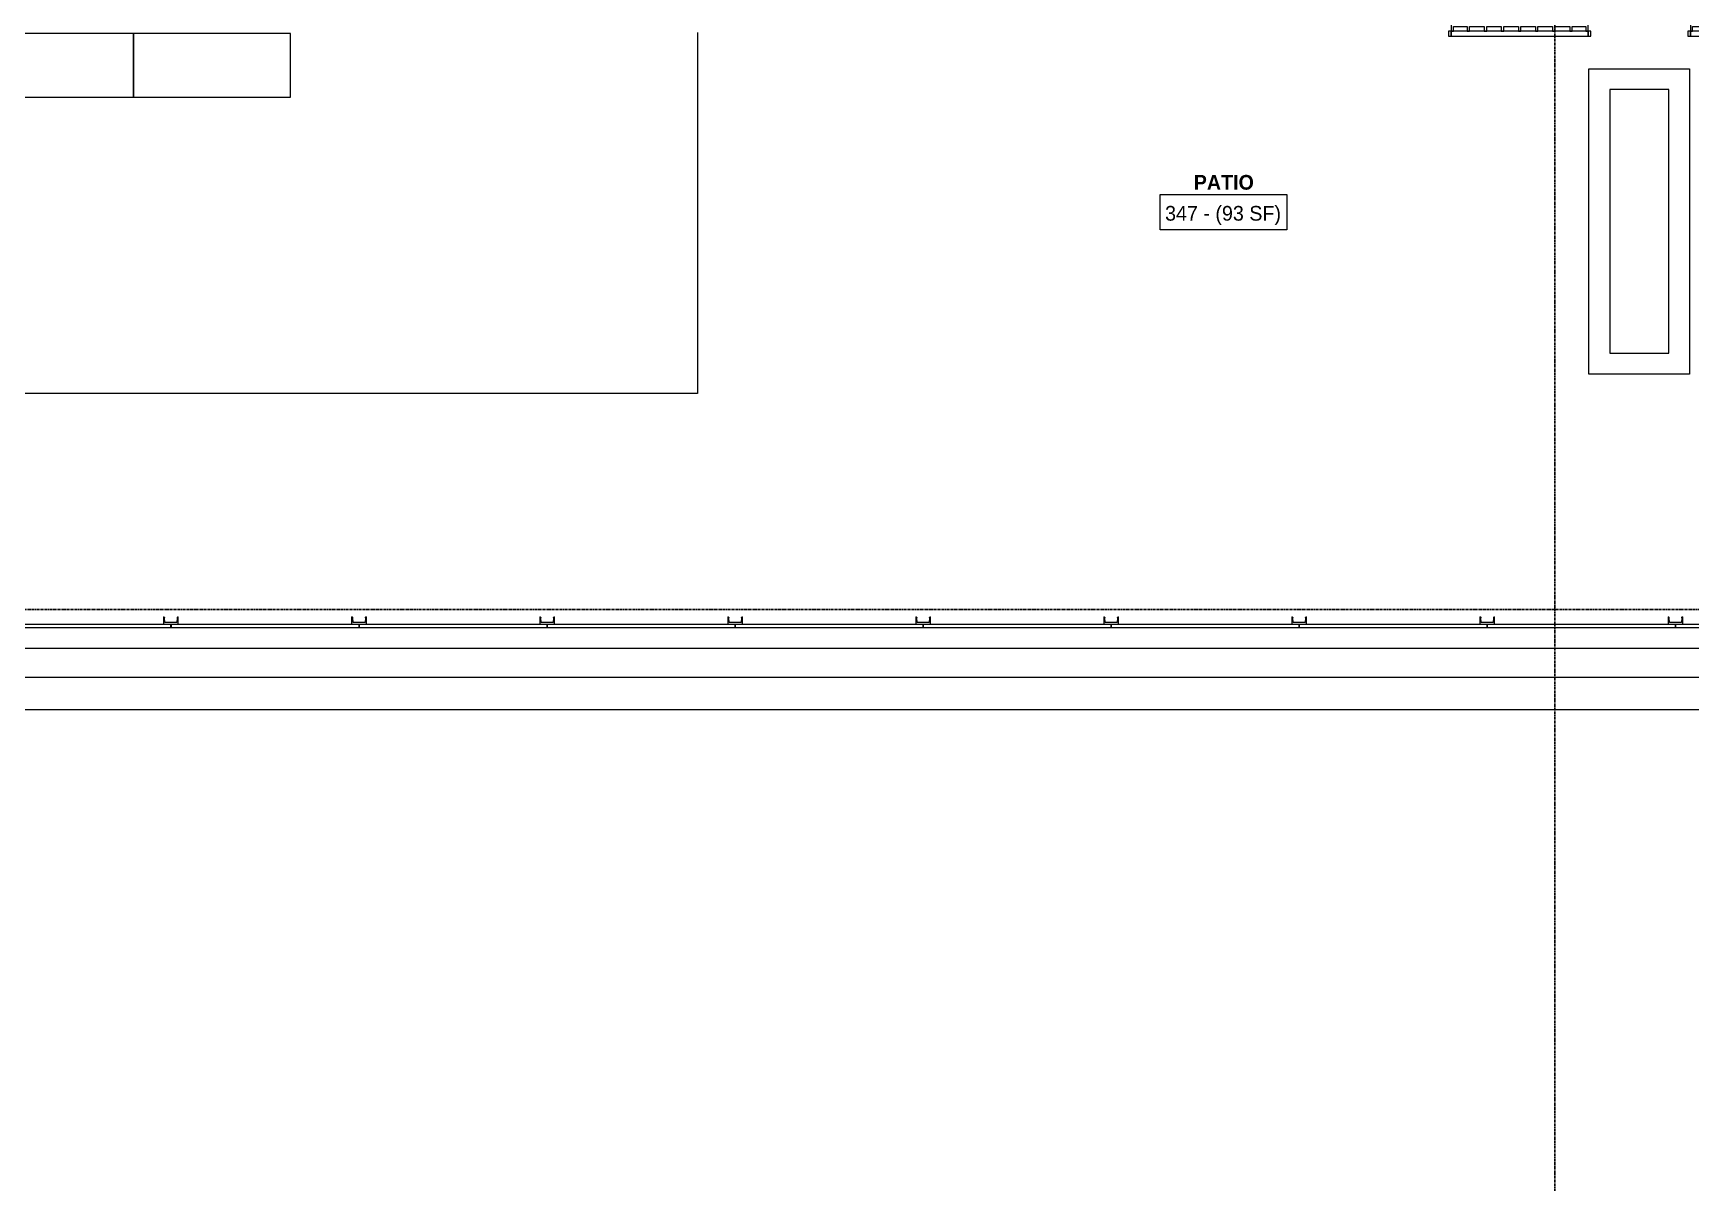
# Model space of a CAD drawing. Header units: inches. Extents: x -4093 to -1777, y 9773 to 12264.
# Drawn here: x -3464.6 to -3126.6, y 9772.6 to 10008.7 of the extents above; entities that cross this region are included whole.
import ezdxf

# ---------------------------------------------------------------- set-up
doc = ezdxf.new("R2010")
doc.units = ezdxf.units.IN
doc.header["$MEASUREMENT"] = 0
doc.linetypes.add('Grid Line 1_2_', pattern=[0.875, 0.5, -0.125, 0.125, -0.125])
for name, color, linetype, lineweight in [('0-1', 7, 'Continuous', 5), ('A-AREA-IDEN', 2, 'Continuous', 9), ('A-FLOR-2', 192, 'Continuous', 9), ('A-GENM', 5, 'Continuous', 9), ('A-GLAZ-CURT', 52, 'Continuous', 9), ('A-GLAZ-CWMG', 51, 'Continuous', 9), ('A-WALL-3', 113, 'Continuous', 9), ('E-ELEC-EQPM', 71, 'Continuous', 9), ('S-FNDN-2', 32, 'Continuous', 9), ('S-GRID-1', 1, 'Grid Line 1_2_', 30)]:
    doc.layers.add(name, color=color, linetype=linetype, lineweight=lineweight)
doc.styles.add('Century Gothic', font='ufonts.com_century-gothic.ttf', dxfattribs={"height": 3})
doc.styles.add('Century Gothic_B', font='GOTHICB.TTF', dxfattribs={"height": 3})

# ---------------------------------------------------------------- blocks, each defined once
blk = doc.blocks.new('CTR - 1st Phase - Structure_rvt-1-BACKGROUND - 1ST FLOOR')
at = {"layer": 'S-GRID-1'}
for p, q in [((-3154.32, 9772.61), (-3154.32, 12247.5)), ((-1777.25, 9891.19), (-4076.95, 9891.19))]:
    blk.add_line(p, q, dxfattribs=at)
blk = doc.blocks.new('Basic Wall _ 3_ XPS - UNDER XPS - ___-2659087-BACKGROUND - 1ST FLOOR')
at = {"layer": 'S-FNDN-2'}
for p, q in [((-1935.38, 9883.25), (-3521.62, 9883.25)), ((-1929.41, 9877.28), (-3521.62, 9877.28)), ((-1922.82, 9870.69), (-3681.65, 9870.69))]:
    blk.add_line(p, q, dxfattribs=at)
blk = doc.blocks.new('V-Series_EWC4_SPVU_RFA_2015 - 1ST FLOOR-2484708-BACKGROUND - 1ST FLOOR')
at = {"layer": 'A-GENM'}
for p, q in [((-3126.69, 12090.69), (-3127.25, 12090.69)), ((-3127.25, 12090.69), (-3127.25, 12089.69)), ((-3127.25, 12089.69), (-3126.69, 12089.69)), ((-3098.81, 12090.69), (-3126.69, 12090.69)), ((-3126.69, 12090.69), (-3126.69, 12089.69)), ((-3126.69, 12089.69), (-3126.69, 12090.69)), ((-3126.69, 12089.69), (-3098.81, 12089.69)), ((-3126.69, 12089.69), (-3126.69, 12060.25)), ((-3126.25, 12089.69), (-3126.69, 12089.69)), ((-3126.25, 12088.69), (-3126.25, 12089.69)), ((-3123.45, 12088.69), (-3126.25, 12088.69)), ((-3122.95, 12089.69), (-3123.45, 12089.69)), ((-3123.45, 12089.69), (-3123.45, 12088.69)), ((-3122.95, 12088.69), (-3122.95, 12089.69)), ((-3119.97, 12088.69), (-3122.95, 12088.69)), ((-3119.47, 12089.69), (-3119.97, 12089.69)), ((-3119.97, 12089.69), (-3119.97, 12088.69)), ((-3119.47, 12088.69), (-3119.47, 12089.69)), ((-3116.48, 12088.69), (-3119.47, 12088.69)), ((-3115.98, 12089.69), (-3116.48, 12089.69)), ((-3116.48, 12089.69), (-3116.48, 12088.69)), ((-3115.98, 12088.69), (-3115.98, 12089.69)), ((-3113, 12088.69), (-3115.98, 12088.69)), ((-3112.5, 12089.69), (-3113, 12089.69)), ((-3113, 12089.69), (-3113, 12088.69)), ((-3112.5, 12088.69), (-3112.5, 12089.69)), ((-3109.51, 12088.69), (-3112.5, 12088.69)), ((-3109.01, 12089.69), (-3109.51, 12089.69)), ((-3109.51, 12089.69), (-3109.51, 12088.69)), ((-3109.01, 12088.69), (-3109.01, 12089.69)), ((-3106.03, 12088.69), (-3109.01, 12088.69)), ((-3105.53, 12089.69), (-3106.03, 12089.69)), ((-3106.03, 12089.69), (-3106.03, 12088.69)), ((-3105.53, 12088.69), (-3105.53, 12089.69)), ((-3102.55, 12088.69), (-3105.53, 12088.69)), ((-3102.05, 12089.69), (-3102.55, 12089.69)), ((-3102.55, 12089.69), (-3102.55, 12088.69)), ((-3102.05, 12088.69), (-3102.05, 12089.69)), ((-3099.25, 12088.69), (-3102.05, 12088.69)), ((-3098.81, 12089.69), (-3099.25, 12089.69)), ((-3099.25, 12089.69), (-3099.25, 12088.69)), ((-3098.81, 12089.69), (-3098.81, 12090.69)), ((-3098.25, 12090.69), (-3098.81, 12090.69)), ((-3098.81, 12090.69), (-3098.81, 12089.69)), ((-3098.81, 12089.69), (-3098.25, 12089.69)), ((-3098.81, 12060.25), (-3098.81, 12089.69)), ((-3098.25, 12089.69), (-3098.25, 12090.69)), ((-3126.69, 12060.25), (-3098.81, 12060.25))]:
    blk.add_line(p, q, dxfattribs=at)
blk = doc.blocks.new('Horizontal_Siding - Horizontal_Siding-2907273-BACKGROUND - 1ST FLOOR')
at = {"layer": 'A-GLAZ-CURT'}
for p, q in [((-19.17, 2.25), (19.17, 2.25)), ((-19.17, 1.5), (-19.17, 2.25)), ((17.67, 1.5), (-17.67, 1.5)), ((19.17, 2.25), (19.17, 1.5))]:
    blk.add_line(p, q, dxfattribs=at)
blk = doc.blocks.new('Rectangular Mullion - RAILING POST-2666422-BACKGROUND - 1ST FLOOR')
at = {"layer": 'A-GLAZ-CWMG'}
for p, q in [((-1.5, -1.5), (-1.5, 0)), ((1.5, 0), (1.5, -1.5)), ((1.5, -1.5), (-1.5, -1.5)), ((-1.29, -0.21), (-1.22, -1.18)), ((-1.22, -1.18), (1.22, -1.18)), ((1.22, -1.18), (1.29, -0.21))]:
    blk.add_line(p, q, dxfattribs=at)
for centre, radius, start, end in [((-1.5, -0.21), 0.211, 359.472, 90), ((1.5, -0.21), 0.21, 90, 180.528)]:
    blk.add_arc(centre, radius, start, end, dxfattribs=at)
blk = doc.blocks.new('262400 - Switchboards and Panelboards - Electric Panel - Generic - 262400 - Switchboards and Panelboards - Electric Panel - Generic-2842581-BACKGROUND - 1ST FLOOR')
at = {"layer": 'E-ELEC-EQPM'}
for p, q in [((32, 13), (0, 13)), ((0, 13), (0, 0)), ((32, 0), (32, 13)), ((0, 0), (32, 0))]:
    blk.add_line(p, q, dxfattribs=at)

msp = doc.modelspace()

# ---------------------------------------------------------------- linework, layer by layer
at = {"layer": 'A-AREA-IDEN', "flags": 128}
msp.add_lwpolyline([(-3234.79, 9975.8), (-3208.95, 9975.8), (-3208.95, 9968.63), (-3234.79, 9968.63)], close=True, dxfattribs=at)
at = {"layer": 'A-FLOR-2'}
for p, q in [((-3329.12, 10008.84), (-3329.12, 9935.19)), ((-3329.12, 9935.19), (-3759.32, 9935.19))]:
    msp.add_line(p, q, dxfattribs=at)
at = {"layer": 'A-WALL-3'}
for p, q in [((-3147.37, 9939.19), (-3147.37, 10001.44)), ((-3147.37, 10001.44), (-3126.87, 10001.44)), ((-3126.87, 10001.44), (-3126.87, 9939.19)), ((-3143.12, 9997.19), (-3143.12, 9943.44)), ((-3131.12, 9997.19), (-3143.12, 9997.19)), ((-3131.12, 9943.44), (-3131.12, 9997.19)), ((-3143.12, 9943.44), (-3131.12, 9943.44)), ((-3126.87, 9939.19), (-3147.37, 9939.19))]:
    msp.add_line(p, q, dxfattribs=at)

# ---------------------------------------------------------------- block references
at = {"layer": '0-1'}
msp.add_blockref('CTR - 1st Phase - Structure_rvt-1-BACKGROUND - 1ST FLOOR', (0, 0), dxfattribs=at)
at = {"layer": 'A-GENM', "rotation": 180}
for p in [(-6274.25, 22098.78), (-6225.5, 22098.78)]:
    msp.add_blockref('V-Series_EWC4_SPVU_RFA_2015 - 1ST FLOOR-2484708-BACKGROUND - 1ST FLOOR', p, dxfattribs=at)
at = {"layer": 'A-GLAZ-CURT', "rotation": 180}
for p in [(-3455.62, 9889.69), (-3417.29, 9889.69), (-3378.95, 9889.69), (-3340.61, 9889.69), (-3302.28, 9889.69), (-3263.94, 9889.69), (-3225.6, 9889.69), (-3187.27, 9889.69), (-3148.93, 9889.69), (-3110.59, 9889.69)]:
    msp.add_blockref('Horizontal_Siding - Horizontal_Siding-2907273-BACKGROUND - 1ST FLOOR', p, dxfattribs=at)
at = {"layer": 'A-GLAZ-CWMG', "extrusion": (0, 0, -1)}
for p in [(3436.46, 9889.69), (3398.12, 9889.69), (3359.78, 9889.69), (3321.45, 9889.69), (3283.11, 9889.69), (3244.77, 9889.69), (3206.44, 9889.69), (3168.1, 9889.69), (3129.76, 9889.69)]:
    msp.add_blockref('Rectangular Mullion - RAILING POST-2666422-BACKGROUND - 1ST FLOOR', p, dxfattribs=at)
at = {"layer": 'E-ELEC-EQPM', "rotation": 180}
for p in [(-3444.12, 10008.64), (-3412.12, 10008.64)]:
    msp.add_blockref('262400 - Switchboards and Panelboards - Electric Panel - Generic - 262400 - Switchboards and Panelboards - Electric Panel - Generic-2842581-BACKGROUND - 1ST FLOOR', p, dxfattribs=at)
at = {"layer": 'S-FNDN-2'}
msp.add_blockref('Basic Wall _ 3_ XPS - UNDER XPS - ___-2659087-BACKGROUND - 1ST FLOOR', (0, 0), dxfattribs=at)

# ---------------------------------------------------------------- texts
at = {"layer": 'A-AREA-IDEN', "char_height": 3, "attachment_point": 1}
for s, insert, width, style in [('PATIO', (-3227.95, 9979.79), 14.645, 'Century Gothic_B'), ('347 - (93 SF)', (-3233.79, 9973.47), 28.785, 'Century Gothic')]:
    msp.add_mtext(s, dxfattribs=dict(at, insert=insert, width=width, style=style))

doc.saveas('drawing.dxf')
